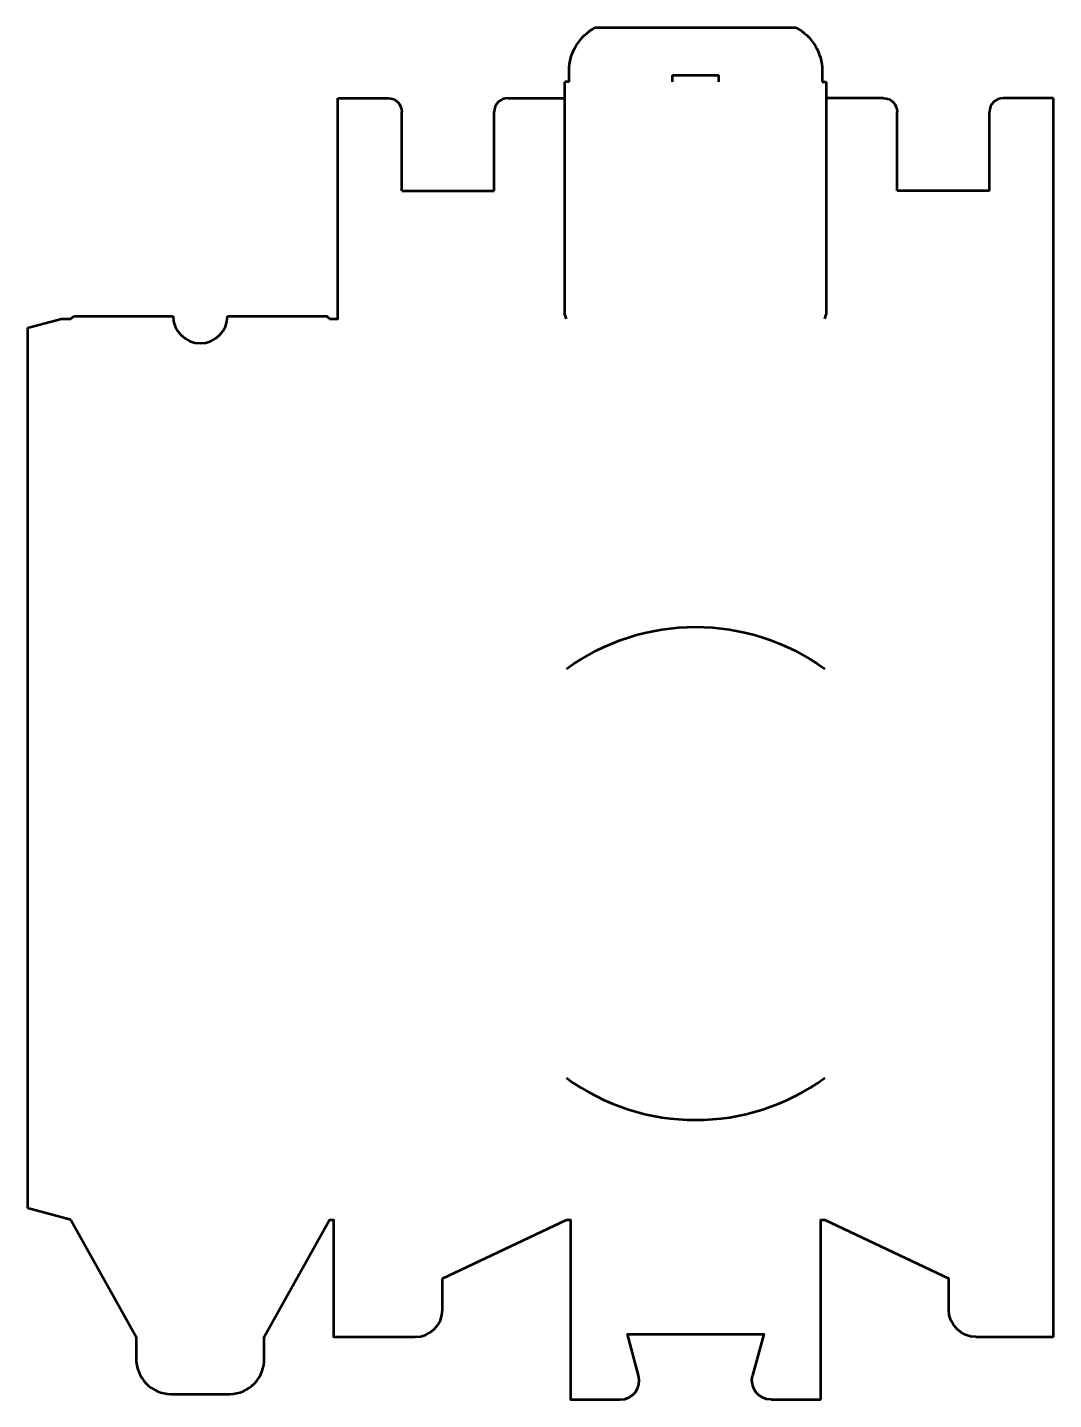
# Model space of a CAD drawing. Header units: centimetres. Extents: x -6.4 to 6.4, y -8.6 to 8.6.
import ezdxf

# ---------------------------------------------------------------- set-up
doc = ezdxf.new("R2010")
doc.units = ezdxf.units.CM
doc.header["$MEASUREMENT"] = 0
doc.layers.add('Camada 1', color=7, linetype='Continuous')

msp = doc.modelspace()

# ---------------------------------------------------------------- linework, layer by layer
at = {"layer": 'Camada 1', "lineweight": 53}
for points, knots in [([(0.35846, 7.92381), (0.35846, 7.92381), (0.35846, 8.06055), (0.35846, 8.06055), (0.35846, 8.06055), (0.35846, 8.29082), (0.48694, 8.50166), (0.6916, 8.60705), (0.6916, 8.60705), (0.6916, 8.60705), (3.20172, 8.60704), (3.20172, 8.60704), (3.20172, 8.60704), (3.40627, 8.50166), (3.53486, 8.29078), (3.53486, 8.06054), (3.53486, 8.06054), (3.53486, 8.06054), (3.53486, 7.9238), (3.53486, 7.9238)], [0, 0, 0, 0, 0.16666667, 0.16666667, 0.16666667, 0.16666667, 0.33333333, 0.33333333, 0.33333333, 0.33333333, 0.5, 0.5, 0.5, 0.5, 0.66666667, 0.66666667, 0.66666667, 0.66666667, 1, 1, 1, 1]), ([(-2.64676, 4.95248), (-2.64676, 4.95248), (-2.54429, 4.95248), (-2.54429, 4.95248), (-2.54429, 4.95248), (-2.54429, 4.95248), (-2.54429, 7.71899), (-2.54429, 7.71899)], [0, 0, 0, 0, 0.33333333, 0.33333333, 0.33333333, 0.33333333, 1, 1, 1, 1]), ([(-2.54429, 7.71899), (-2.54429, 7.71899), (-1.91259, 7.71899), (-1.91259, 7.71899), (-1.91259, 7.71899), (-1.81821, 7.71899), (-1.74177, 7.64247), (-1.74177, 7.54828)], [0, 0, 0, 0, 0.33333333, 0.33333333, 0.33333333, 0.33333333, 1, 1, 1, 1]), ([(6.43805, 7.71899), (6.43805, 7.71899), (5.80623, 7.71899), (5.80623, 7.71899), (5.80623, 7.71899), (5.71185, 7.71899), (5.63536, 7.64247), (5.63536, 7.54828)], [0, 0, 0, 0, 0.33333333, 0.33333333, 0.33333333, 0.33333333, 1, 1, 1, 1]), ([(-4.61071, 4.98656), (-4.61071, 4.79804), (-4.45783, 4.64506), (-4.26919, 4.64506), (-4.26919, 4.64506), (-4.08055, 4.64506), (-3.92761, 4.79804), (-3.92761, 4.98656)], [0, 0, 0, 0, 0.33333333, 0.33333333, 0.33333333, 0.33333333, 1, 1, 1, 1]), ([(-5.89156, -6.35282), (-5.89156, -6.35282), (-5.07175, -7.82147), (-5.07175, -7.82147), (-5.07175, -7.82147), (-5.07175, -7.82147), (-5.07175, -8.12892), (-5.07175, -8.12892), (-5.07175, -8.12892), (-5.05283, -8.37414), (-4.83889, -8.55762), (-4.59359, -8.53868), (-4.59359, -8.53868), (-4.59359, -8.53868), (-3.9447, -8.53867), (-3.9447, -8.53867), (-3.9447, -8.53867), (-3.6994, -8.55761), (-3.48536, -8.3741), (-3.46649, -8.12891), (-3.46649, -8.12891), (-3.46649, -8.12891), (-3.46649, -7.82146), (-3.46649, -7.82146), (-3.46649, -7.82146), (-3.46649, -7.82146), (-2.64676, -6.35281), (-2.64676, -6.35281), (-2.64676, -6.35281), (-2.64676, -6.35281), (-2.59556, -6.35282), (-2.59556, -6.35282), (-2.59556, -6.35282), (-2.59556, -6.35282), (-2.59556, -7.82147), (-2.59556, -7.82147), (-2.59556, -7.82147), (-2.59556, -7.82147), (-1.5712, -7.82147), (-1.5712, -7.82147), (-1.5712, -7.82147), (-1.38258, -7.82147), (-1.22957, -7.66857), (-1.22957, -7.47995)], [0, 0, 0, 0, 0.08333333, 0.08333333, 0.08333333, 0.08333333, 0.16666667, 0.16666667, 0.16666667, 0.16666667, 0.25, 0.25, 0.25, 0.25, 0.33333333, 0.33333333, 0.33333333, 0.33333333, 0.41666667, 0.41666667, 0.41666667, 0.41666667, 0.5, 0.5, 0.5, 0.5, 0.58333333, 0.58333333, 0.58333333, 0.58333333, 0.66666667, 0.66666667, 0.66666667, 0.66666667, 0.75, 0.75, 0.75, 0.75, 0.83333333, 0.83333333, 0.83333333, 0.83333333, 1, 1, 1, 1]), ([(0.3243, -6.35282), (0.3243, -6.35282), (0.37558, -6.35282), (0.37558, -6.35282), (0.37558, -6.35282), (0.37558, -6.35282), (0.37558, -8.60704), (0.37558, -8.60704), (0.37558, -8.60704), (0.37558, -8.60704), (1.00076, -8.60704), (1.00076, -8.60704), (1.00076, -8.60704), (1.15803, -8.60704), (1.27251, -8.45787), (1.23177, -8.30613), (1.23177, -8.30613), (1.23177, -8.30613), (1.09292, -7.78736), (1.09292, -7.78736), (1.09292, -7.78736), (1.09292, -7.78736), (2.80059, -7.78736), (2.80059, -7.78736), (2.80059, -7.78736), (2.80059, -7.78736), (2.6615, -8.30613), (2.6615, -8.30613)], [0, 0, 0, 0, 0.125, 0.125, 0.125, 0.125, 0.25, 0.25, 0.25, 0.25, 0.375, 0.375, 0.375, 0.375, 0.5, 0.5, 0.5, 0.5, 0.625, 0.625, 0.625, 0.625, 0.75, 0.75, 0.75, 0.75, 1, 1, 1, 1]), ([(3.51785, -8.60704), (3.51785, -8.60704), (3.51785, -6.35282), (3.51785, -6.35282), (3.51785, -6.35282), (3.51785, -6.35282), (3.56907, -6.35282), (3.56907, -6.35282), (3.56907, -6.35282), (3.56907, -6.35282), (5.12318, -7.08717), (5.12318, -7.08717)], [0, 0, 0, 0, 0.25, 0.25, 0.25, 0.25, 0.5, 0.5, 0.5, 0.5, 1, 1, 1, 1]), ([(5.46465, -7.82147), (5.27605, -7.82147), (5.12318, -7.66857), (5.12318, -7.47995), (5.12318, -7.47995), (5.12318, -7.47995), (5.12318, -7.08718), (5.12318, -7.08718)], [0, 0, 0, 0, 0.33333333, 0.33333333, 0.33333333, 0.33333333, 1, 1, 1, 1])]:
    msp.add_open_spline(points, degree=3, knots=knots, dxfattribs=at)
for points in [[(0.30723, 5.00365), (0.30723, 5.00365), (0.30723, 7.92381), (0.30723, 7.92381)], [(0.35846, 7.92381), (0.35846, 7.92381), (0.30723, 7.92381), (0.30723, 7.92381)], [(1.65642, 8.00916), (1.65642, 8.00916), (2.23705, 8.00916), (2.23705, 8.00916)], [(1.65642, 7.92381), (1.65642, 7.92381), (1.65642, 8.00916), (1.65642, 8.00916)], [(2.23705, 7.92381), (2.23705, 7.92381), (2.23705, 8.00916), (2.23705, 8.00916)], [(3.53486, 7.92381), (3.53486, 7.92381), (3.58606, 7.92381), (3.58606, 7.92381)], [(3.58606, 7.92381), (3.58606, 7.92381), (3.58606, 5.00365), (3.58606, 5.00365)], [(-0.41002, 7.71899), (-0.50426, 7.71899), (-0.58081, 7.64247), (-0.58081, 7.54828)], [(-0.41003, 7.71899), (-0.41003, 7.71899), (0.30723, 7.71899), (0.30723, 7.71899)], [(4.30342, 7.71899), (4.30342, 7.71899), (3.58606, 7.71899), (3.58606, 7.71899)], [(4.30342, 7.71899), (4.39769, 7.71899), (4.47413, 7.64247), (4.47413, 7.54828)], [(6.43805, -7.82147), (6.43805, -7.82147), (6.43805, 7.71899), (6.43805, 7.71899)], [(-1.74178, 6.55763), (-1.74178, 6.55763), (-1.74178, 7.54829), (-1.74178, 7.54829)], [(-0.58081, 6.55763), (-0.58081, 6.55763), (-0.58081, 7.54829), (-0.58081, 7.54829)], [(4.47413, 6.55763), (4.47413, 6.55763), (4.47413, 7.54829), (4.47413, 7.54829)], [(5.63536, 6.55763), (5.63536, 6.55763), (5.63536, 7.54829), (5.63536, 7.54829)], [(-1.74178, 6.55763), (-1.74178, 6.55763), (-0.58081, 6.55763), (-0.58081, 6.55763)], [(5.63536, 6.55763), (5.63536, 6.55763), (4.47413, 6.55763), (4.47413, 6.55763)], [(0.3243, 4.95248), (0.3243, 4.95248), (0.30723, 5.00365), (0.30723, 5.00365)], [(3.56907, 4.95248), (3.56907, 4.95248), (3.58606, 5.00365), (3.58606, 5.00365)], [(-6.43805, 4.83808), (-6.43805, 4.83808), (-6.01104, 4.95248), (-6.01104, 4.95248)], [(-6.43805, 4.83808), (-6.43805, 4.83808), (-6.43805, -6.20637), (-6.43805, -6.20637)], [(-6.01104, 4.95248), (-6.01104, 4.95248), (-5.89156, 4.95248), (-5.89156, 4.95248)], [(-5.89156, 4.95248), (-5.89156, 4.95248), (-5.85737, 4.98656), (-5.85737, 4.98656)], [(-5.85737, 4.98656), (-5.85737, 4.98656), (-4.61071, 4.98656), (-4.61071, 4.98656)], [(-3.92761, 4.98656), (-3.92761, 4.98656), (-2.68092, 4.98656), (-2.68092, 4.98656)], [(-2.64676, 4.95248), (-2.64676, 4.95248), (-2.68092, 4.98656), (-2.68092, 4.98656)], [(0.3243, 0.55865), (1.29159, 1.26199), (2.60173, 1.26199), (3.56907, 0.55865)], [(0.3243, -4.57191), (1.29159, -5.27517), (2.60173, -5.27517), (3.56907, -4.57191)], [(-5.89156, -6.35282), (-5.89156, -6.35282), (-6.43805, -6.20637), (-6.43805, -6.20637)], [(-1.22957, -7.08717), (-1.22957, -7.08717), (0.3243, -6.35282), (0.3243, -6.35282)], [(-1.22957, -7.47994), (-1.22957, -7.47994), (-1.22957, -7.08717), (-1.22957, -7.08717)], [(5.46465, -7.82147), (5.46465, -7.82147), (6.43805, -7.82147), (6.43805, -7.82147)], [(2.89245, -8.60704), (2.73526, -8.60704), (2.62086, -8.45787), (2.6615, -8.30613)], [(2.89245, -8.60704), (2.89245, -8.60704), (3.51785, -8.60704), (3.51785, -8.60704)]]:
    msp.add_open_spline(points, degree=3, dxfattribs=at)

doc.saveas('drawing.dxf')
